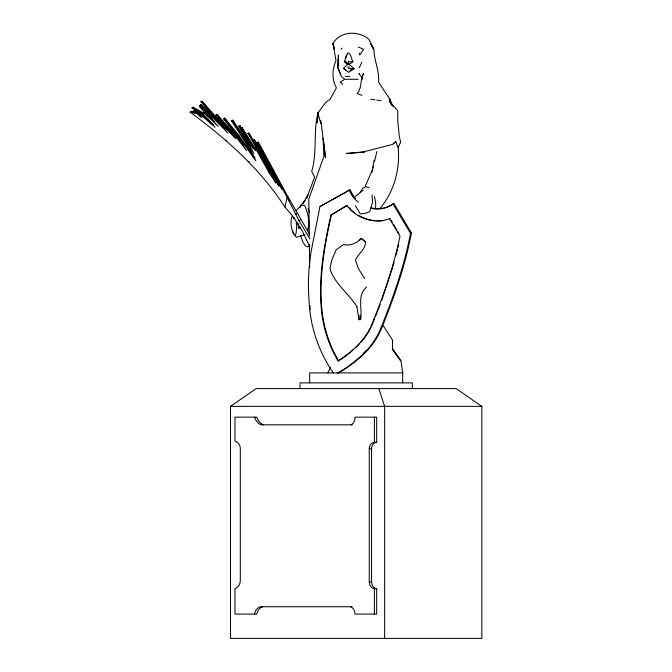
<?xml version="1.0" encoding="UTF-8"?>
<svg xmlns="http://www.w3.org/2000/svg" width="672" height="672" viewBox="0 0 672 672"><rect width="100%" height="100%" fill="white"/><g stroke="black" fill="none" stroke-linecap="round" stroke-linejoin="round"><path stroke-width="1.01" d="M375.589 208.631L375.69 203.053L374.522 196.636M393.196 106.856L389.886 99.246L378.538 82.118C379.604 70.862 374.027 60.404 373.909 49.3L370.482 43.588L373.691 49.3L369.004 39.312C358.411 30.433 340.183 30.794 332.9 43.588L334.37 49.3L333.077 43.588L336 60.715C332.136 69.166 331.674 79.657 336.437 87.83L330.128 99.246L326.021 102.102L317.839 112.879L317.293 122.867L317.948 112.879C313.118 132.124 317.411 152.401 311.716 171.385L314.622 177.29L306.466 198.551L307.944 194.914L303.013 203.322M307.44 230.765C310.456 222.281 307.978 213.209 304.559 205.279L301.493 205.498M357.017 306.902C348.835 293.454 334.488 283.819 329.944 268.573L331.75 260.089L336.21 249.791L343.333 244.616C350.305 245.96 356.681 243.6 361.217 238.283L365.526 241.987C365.509 249.589 358.117 253.798 355.438 260.089L358.403 268.573L364.602 278.477M374.086 160.238L372.397 169.89L365.341 185.968M200.794 115.668L194.275 109.922L193.368 110.334L201.34 117.356L196.585 112.535L196.787 111.98L203.977 117.608L214.931 127.268L205.968 116.777L192.184 107.621L193.091 107.201L204.078 113.282M193.091 107.201L192.116 108.007M370.91 208.379A31.483 29.383 68.7 0 0 393.002 203.944L410.474 233.327C404.443 265.608 393.422 296.789 381.242 327.222A78.548 73.298 68.7 0 1 366.576 350.465A133.778 124.841 68.7 0 1 337.235 373.288M370.944 207.791A31.483 29.383 68.7 0 0 393.952 203.574L411.432 232.949C405.392 265.238 394.38 296.419 382.192 326.844A78.548 73.298 68.7 0 1 367.534 350.095A133.778 124.841 68.7 0 1 338.192 372.91M355.547 198.416A31.483 29.383 68.7 0 1 353.086 195.35L349.969 189.823L319.964 206.548L311.354 250.429A197.467 184.262 68.7 0 0 309.078 301.014A128.797 120.187 68.7 0 0 333.438 373.086M330.893 215.166C323.896 246.397 318.259 278.393 321.485 310.498A116.516 108.73 68.7 0 0 333.85 353.237L338.041 360.973L338.52 360.788L334.328 353.052A116.516 108.73 68.7 0 1 321.964 310.304C318.73 278.2 324.374 246.212 331.372 214.981L347.18 205.321L330.893 215.166L331.372 214.981M292.009 216.283C290.195 222.197 290.85 228.782 294 234.125M309.952 245.599L308.902 244.868L302.123 230.714L292.967 216.426L284.886 207.001L287.154 197.408L257.46 142.556L257.023 142.834L281.87 189.328L253.613 139.969L253.193 140.263L279.031 186.119L248.086 133.459L275.965 183.086L268.968 172.477L255.091 147.63L254.57 147.974L255.41 150.679L241.021 127.966L241.928 127.546L255.763 149.394M371.784 172.612L373.246 166.572M374.472 161.532L376.916 151.46M307.684 230.664L308.876 225.809M392.994 266.095L394.036 262.156M395.875 255.259L397.446 249.354M397.967 247.388L398.756 244.432M345.517 58.54L347.768 52.836C351.565 53.306 350.986 59.413 353.119 61.74L348.928 61.723L348.424 61.06M300.04 207.539L300.535 205.733L304.97 200.525L303.013 203.431M295.814 233.738L295.151 236.065L296.612 237.166L304.962 234.713M346.466 55.003L344.316 62.143L346.147 61.026M381.604 300.686L392.725 267.078M362.67 79.271L361.956 77.515L363.443 73.559C360.066 79.85 362.107 88.082 357.227 93.534L361.872 95.348M372.884 322.888L374.791 318.066M375.556 316.134L377.462 311.321M378.227 309.389L380.134 304.567M371.49 326.155L372.532 323.702M327.936 372.884L330.448 367.181M293.219 218.744L293.647 217.652L294.815 218.148M359.234 67.847L361.822 62.143M192.184 107.621L204.086 114.206L203.322 113.022L204.49 112.098L214.712 121.792M204.49 112.098L203.322 113.022M203.582 112.518L218.198 126.361L199.5 106.512L212.117 118.625L199.979 105.706L201.306 104.538L223.793 127.277M201.306 104.538L199.979 105.706M203.515 108.696L200.592 105.773L199.5 106.512M345.752 61.748L346.643 63.05L347.987 63.076L348.516 62.202M360.276 192.058L362.729 188.219L365.862 186.724L369.197 187.799M379.756 208.79C394.103 191.873 400.235 169.478 398.177 147.479M200.407 104.958L227.926 133.031L201.121 101.648L224.952 128.327L227.094 129.637L235.553 138.482L216.09 115.13L217.19 114.433L238.115 138.13L243.768 145.379M216.09 115.13L217.19 114.433M366.643 286.969C356.555 295.403 362.821 309.086 360.394 319.502A25.864 3.175 -2.5 0 0 358.915 319.511C360.788 320.485 361.385 319.124 360.394 315.311L360.394 319.502L359.999 315.344M216.292 114.845L237.208 138.541L246.632 150.62L238.056 137.693L223.726 118.759L224.792 118.146L238.804 135.341L255.108 158.038M223.726 118.759L224.792 118.146M341.04 49.3L342.031 48.124M309.221 245.608L308.104 246.842L305.466 246.002L302.828 241.979L300.586 235.368M343.552 68.292L347.609 64.184L348.919 64.327L354.228 68.611L348.558 72.349L343.552 68.292L345.92 70.258M363.359 353.422L366.097 350.65M200.894 101.858L202.02 101.237L225.851 127.915L227.993 129.217L235.049 136.592M348.835 64.369L352.321 62.261M296.15 210.428L301.778 205.229M223.885 118.558L237.905 135.752L255.839 160.877L250.732 150.679L231.596 120.952L231.983 120.607L232.89 120.187L250.194 146.135M232.89 120.187L231.596 120.952M390.18 101.321L389.886 99.246L389.768 102.102L397.706 110.662L397.748 120.649L399.286 136.349L400.63 142.12L398.11 147.722L395.9 141.809L392.767 144.362L363.25 151.922L346.021 153.535L364.61 152.107M231.983 120.607L253.907 153.468L238.686 126.202L253.201 148.823L241.021 127.966M244.255 132.586L239.879 125.555L240.61 127.546M355.438 196.274L363.174 190.151M263.676 158.038L248.984 133.048L247.766 133.694M230.496 406.358L256.217 388.584L456.12 388.584L481.841 406.358L481.841 638.4L230.496 638.4L230.496 406.358L481.841 406.358M272.496 170.965L254.52 139.558L253.193 140.263M309.691 234.578L288.053 196.997L258.359 142.136L257.023 142.834M344.022 79.758L340.234 82.118L342.678 84.143M338.041 360.973L339.041 360.478A121.901 113.753 68.7 0 0 353.674 349.39M349.969 189.823L319.964 206.548M393.145 143.312L395.9 141.809M201.121 101.648L202.02 101.237M199.693 106.184L200.592 105.773M284.886 207.001C260.509 169.201 226.229 138.625 190.159 112.216L191.965 111.518L195.493 112.879M190.159 112.216L191.965 111.518M196.787 111.98L197.694 111.569L213.486 124.782M196.585 112.535L197.484 112.123M203.977 117.608L204.876 117.188M218.576 123.119L219.475 122.699M223.264 125.908L224.171 125.488M224.952 128.327L225.851 127.915M227.094 129.637L227.993 129.217M238.686 126.202L239.879 125.555M225.968 140.608L226.867 140.196M237.905 135.752L238.804 135.341M238.056 137.693L238.963 137.273M248.086 133.459L248.984 133.048M237.208 138.541L238.115 138.13M253.613 139.969L254.52 139.558M257.46 142.556L258.359 142.136M250.362 147.302L251.269 146.891M248.766 150.343L249.665 149.932M255.091 147.63L255.998 147.218L256.99 148.991M254.57 147.974L255.469 147.563M248.363 161.851L249.27 161.44M272.664 169.924L273.571 169.512M268.968 172.477L269.875 172.066L273.101 176.963M289.472 200.911L288.053 196.997L287.154 197.408L295.747 214.15L297.57 213.31M295.747 214.15L298.889 220.55L300.712 219.71M349.86 70.358L354.228 68.611L348.424 68.393M393.002 203.944L393.952 203.574M410.474 233.327L411.432 232.949M349.306 67.108L347.567 67.074M359.554 73.559L358.856 73.559L361.956 77.515M345.425 76.415L349.692 76.415M358.134 79.271L344.736 79.271L341.334 76.415L337.806 67.847L338.436 55.003L337.932 67.847L340.763 74.458M352.304 424.83L261.374 424.83A11.592 9.761 90 0 1 254.579 417.152M374.388 614.09L374.388 588.815A6.896 5.804 -90 0 1 369.247 581.96L369.247 448.619A6.359 5.359 -90 0 1 374.388 442.268L376.698 442.268L376.698 417.152L355.026 417.152A7.837 6.602 -90 0 1 351.044 424.83M369.247 448.619L371.557 448.619A6.359 5.359 -90 0 1 376.698 442.268M369.247 581.96L371.557 581.96A6.896 5.804 -90 0 0 376.698 588.815L376.698 614.09L354.984 614.09A7.804 6.577 -90 0 0 350.608 606.749M374.388 588.815L376.698 588.815M352.145 606.749L260.324 606.749A9.652 8.123 -90 0 0 254.486 614.09M370.885 99.246L374.9 99.809M376.908 100.094L380.923 100.657M191.058 111.938L195.468 113.635L193.57 111.703L193.368 110.334M358.176 47.006L363.644 49.3L359.696 55.003L359.293 53.105M345.139 62.656L347.609 64.184M365.526 241.987L361.217 238.283L359.428 240.618L359.092 240.131M201.802 101.447L206.632 106.89M208.698 109.225L210.764 111.56M222.491 124.774L223.868 126.336M349.23 207.656L351.28 209.992A41.689 38.909 68.7 0 0 354.346 212.562M346.702 205.506L350.809 210.176A41.689 38.909 68.7 0 0 383.191 220.592L390.146 218.644L389.668 218.828L400 236.2C393.565 267.137 383.082 297.167 371.011 326.34A67.36 62.857 68.7 0 1 359.772 343.132A121.901 113.753 68.7 0 1 338.562 360.662M216.989 114.719L218.316 116.273M224.633 118.339L227.119 121.632M347.987 63.076L349.037 64.47M355.37 205.624L360.326 213.982L365.669 213.217L369.65 211.823L372.548 202.474L372.103 194.813M383.258 325.71L392.524 339.982L392.549 348.919L400.697 360.755L392.246 348.919L400.924 360.713L402.755 372.884L309.691 372.884L309.691 382.872M294.252 235.124L292.522 230.95M298.889 220.55L309.977 238.913M390.281 102.959L391.801 105.529M391.18 220.382L392.213 222.121M393.758 224.725L396.858 229.933M397.891 231.672L398.924 233.411M264.726 159.818L265.776 161.608M241.928 127.546L248.018 137.978M273.521 172.763L274.554 174.56M249.186 134.173L250.723 136.87M349.012 190.193L352.136 195.72A31.483 29.383 68.7 0 0 358.117 202.146M255.108 141.649L256.628 144.346M257.636 146.143L258.653 147.941M259.669 149.738L260.677 151.536M257.981 150.763L269.875 172.066M260.366 146.983L261.341 148.806M297.545 222.575L298.368 224.977L298.469 228.262L300.031 228.262L299.888 226.876M308.045 208.127L309.532 212.512M378.806 388.584L384.636 406.358L384.636 638.4M317.839 112.879L320.821 123.64M296.159 233.125L296.671 225.809L296.176 222.323M356.924 306.776L358.915 319.502L358.529 315.344M323.224 138.356L325.45 157.416L320.872 120.649M323.081 138.365L323.879 156.458L308.784 199.147L309.322 236.183M309.431 244.415L309.641 267.187M309.977 305.483L310.019 309.624M412.356 388.584L412.356 382.872L299.981 382.872L299.981 388.584M402.646 372.884L402.646 382.872M374.388 417.152L374.388 442.268M371.557 448.619L371.557 581.96M359.621 343.619A121.901 113.753 68.7 0 1 355.706 347.516M371.129 326.928A67.36 62.857 68.7 0 1 368.34 332.178M367.903 332.9A67.36 62.857 68.7 0 1 360.822 342.325M383.67 220.408A41.689 38.909 68.7 0 1 376.984 220.786M375.068 220.668A41.689 38.909 68.7 0 1 358.478 215.334M262.634 606.749A9.652 8.123 90 0 0 256.796 614.09L234.99 614.09L234.99 588.538A8.215 6.913 -90 0 0 240.299 580.549L240.299 447.829A8.123 6.838 -90 0 0 234.99 441.134L234.99 417.152L256.889 417.152A11.592 9.761 -90 0 0 263.684 424.83"/></g></svg>
